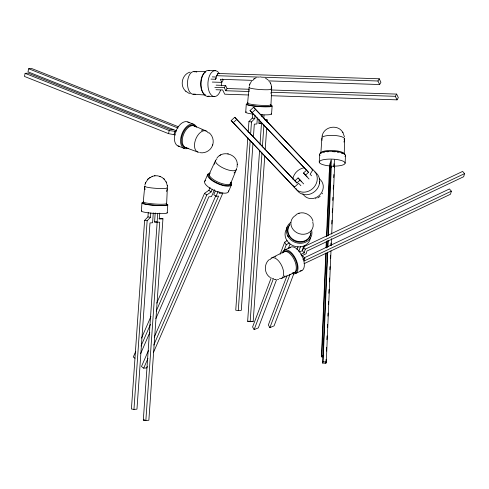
<?xml version="1.0" encoding="UTF-8"?>
<svg xmlns="http://www.w3.org/2000/svg" width="489" height="489" viewBox="0 0 489 489"><rect width="100%" height="100%" fill="white"/><g stroke="black" fill="none" stroke-linecap="round" stroke-linejoin="round"><path stroke-width="0.73" d="M344.262 154.481L344.537 138.845M212.721 144.836C214.139 140.471 212.532 135.361 208.895 132.574M319.244 162.055L319.574 154.261M322.722 356.909L321.432 356.829L325.821 253.039M326.047 247.697L326.304 241.597M326.53 236.254L329.183 173.674L329.971 163.552M321.432 356.829L321.835 355.54L326.163 253.302M326.389 247.966L326.683 241.095M326.872 236.517L330.307 162.562M330.919 160.63L328.07 235.24M331.194 159.738L330.857 167.696L331.346 166.156L334.568 166.358L331.701 234.103M330.998 250.851L326.291 361.988L325.888 363.278L322.661 363.076L327.33 252.74M327.551 247.416L327.844 240.564M322.661 363.076L323.064 361.787L327.703 252.171M327.93 246.847L328.186 240.753M328.412 235.429L331.346 166.156M333.895 166.718L334.024 163.778M334.14 166.449L334.421 159.94M325.888 363.278L326.047 359.47M326.401 351.102L326.56 347.294M326.884 339.684L327.043 335.882M327.398 327.514L327.526 324.47M327.881 316.096L328.009 313.052M328.363 304.684L328.492 301.64M328.846 293.272L329.005 289.464M329.329 281.853L329.488 278.052M329.843 269.677L329.971 266.639M330.326 258.265L330.46 255.221M330.876 245.331L330.974 243.045M331.774 224.023L331.939 220.221M332.257 212.611L332.422 208.803M332.777 200.435L332.905 197.391M333.26 189.023L333.419 185.215M333.742 177.605L333.871 174.561M331.218 245.521L331.511 238.669M345.136 163.155L345.466 155.361M166.584 204.695L167.36 187.813M270.912 105.899L271.688 89.016M319.714 181.523L319.537 183.277M320.833 153.65L321.884 138.045M141.388 211.01L141.951 202.978M148.253 212.532L147.947 216.908L144.61 220.362L131.419 408.993L133.955 409.397L136.963 409.171L149.989 222.941L152.592 222.746L153.283 212.886M133.955 409.397L147.146 220.765L150.478 217.312L150.783 212.935M157.128 222.568L143.314 420.082L145.85 420.485L159.714 222.214L154.573 222.006L155.209 212.904M157.103 222.409L157.739 213.308M159.75 213.082L159.335 219.048L162.947 218.779L148.858 420.259L145.85 420.485M167.232 212.868L167.794 204.842M245.716 112.213L246.279 104.181M247.819 137.537L235.747 310.197L238.284 310.601L241.291 310.374L252.984 143.149M248.192 132.213L248.938 121.565L252.269 118.112L252.581 113.735M238.284 310.601L250.197 140.227M250.619 134.139L251.474 121.969L254.806 118.515L255.007 115.6M253.412 137.067L254.311 124.145L256.921 123.949L257.342 117.886M262.734 123.515L258.895 123.21L259.164 119.42M264.775 155.716L253.18 321.462L250.172 321.689L247.642 321.285L259.592 150.361M260.02 144.286L261.45 123.772M261.908 116.785L262.067 114.512M263.815 118.014L264.029 115.031M250.172 321.689L261.97 153.045M262.391 146.969L263.932 124.933M265.197 149.634L266.737 127.586M267.11 122.262L267.269 119.982L264.738 119.579M271.56 114.071L272.122 106.046M214.647 164.31L214.793 163.063M143.161 203.124L144.744 186.297M247.489 104.328L249.066 87.5M344.329 140.661L343.963 142.048M322.031 136.553L322.141 135.997M237.043 167.409L237.269 164.218M144.915 184.915L145.404 183.167M249.243 86.119L249.732 84.371M172.996 129.408L170.392 129.603L28.136 73.118L25.128 73.344L24.45 76.431L168.54 133.638L175.465 134.927M178.485 126.81L31.669 68.515L28.662 68.741L27.989 71.828L176.608 130.838M168.54 133.638L169.212 130.557L25.128 73.344M174.108 134.383L174.781 131.297L169.212 130.557M167.116 189.543L166.486 191.474M322.159 135.924C323.804 126.504 337.777 123.894 342.655 132.177M299.531 251.976L302.281 250.668L303.321 246.976L462.625 171.425L464.55 173.626L463.682 176.7L306.921 251.046L306.169 253.718L301.45 255.955M300.772 254.5L304.207 252.868L305.246 249.176L464.55 173.626M302.942 256.132L304.867 258.326L304.121 260.998L451.359 191.162L449.434 188.962L304.256 257.819M451.359 191.162L450.497 194.237L304.103 263.669M211.01 79.114L215.588 79.267L216.603 75.697L217.911 73.478L379.244 78.778L380.925 82.317L379.617 84.536L268.351 80.881M217.501 74.909L217.911 73.478M286.756 228.076L287.129 226.975M334.244 167.385L334.568 166.358M282.434 252.483L282.245 253.045A12.958 6.449 64.6 0 1 295.686 258.864A12.958 6.449 64.6 0 1 292.184 273.504M199.842 152.647C205.117 153.705 210.845 150.453 212.556 145.331M212.519 145.447L212.764 144.72M145.471 182.996L148.094 178.98L152.287 176.364M249.8 84.2L251.499 81.205M145.355 183.302L145.526 182.837M249.683 84.505L249.855 84.047M271.199 277.825L252.593 326.982L254.127 329.635L258.326 327.881L276.585 279.647M280.099 254.311L284.684 242.202L287.129 240.57M254.127 329.635L273.54 278.339M284.054 250.557L286.212 244.855L289.274 242.819M288.4 248.436L290.008 244.182M286.964 275.784L268.345 324.971L269.873 327.63L274.078 325.876L293.779 273.822M296.945 249.408L298.027 246.554M269.873 327.63L290.111 274.164M298.748 251.346L300.637 246.358M302.685 250.295L304.574 245.301M230.374 184.274L236.37 169.481M204.702 181.37L207.733 174.402M135.722 351.426L133.289 357.025L134.964 358.254M141.51 338.131L150.948 316.444M156.737 303.156L204.543 193.32L208.864 190.294L210.081 187.507M141.009 346.078L150.447 324.39M156.229 311.096L206.774 194.964L211.101 191.939L212.312 189.151M140.667 353.547L149.799 332.557M155.893 318.565L208.876 196.822L211.486 196.627L214.518 189.659M215.276 191.162L213.76 194.646L215.997 196.291L218.607 196.095L153.76 345.081M148.479 350.43L141.474 366.518L143.711 368.168L146.718 367.942L147.33 366.542M154.261 337.141L215.759 195.851M215.997 196.291L218.118 191.413M219.824 191.963L219.219 193.357L222.825 193.082L153.418 352.557M143.711 368.168L147.971 358.376M228.43 191.792L231.462 184.824M270.741 92.855L270.594 93.173M208.815 174.958L215.557 160.49M322.508 193.149L322.104 193.852M215.588 79.267L216.242 78.154M212.312 82.06L221.792 82.372L223.1 80.153L222.513 78.925M249.347 91.522L225.771 90.746L224.317 87.678L225.618 85.459L216.132 85.147M225.771 90.746L227.073 88.527L225.618 85.459M379.617 84.536L377.936 80.997L379.244 78.778M271.218 95.722L397.031 99.854L395.35 96.315L396.652 94.096L271.181 89.976M397.031 99.854L398.333 97.635L396.652 94.096M308.528 172.342L306.579 170.178L303.467 173.02L305.423 175.178L308.528 172.342L250.032 110.551L253.62 107.274L312.85 169.83L310.118 174.249L311.579 175.789M216.749 158.375C222.324 149.658 237.428 154.096 237.293 164.5M235.001 171.828L234.042 172.941M147.391 179.738L147.855 179.218M284.989 275.833L284.305 276.511M148.094 178.98L148.625 178.485M300.888 185.692L298.626 183.308L294.317 187.238L231.187 120.569L234.775 117.293L296.933 182.935L300.038 180.093L303.663 183.919M233.143 122.733L236.731 119.45L296.933 182.935M251.988 112.715L255.576 109.438L312.85 169.83M294.977 180.777L298.082 177.935L301.713 181.761M319.757 196.56L320.124 196.236M269.5 259.353C263.657 263.773 264.036 273.761 270.356 277.611M253.21 79.475L256.169 77.733M319.378 196.859L318.993 197.14M219.292 155.82L219.769 155.49M253.809 79.016L254.445 78.595M149.481 177.813L150.123 177.391M318.602 197.403L317.783 197.886M296.034 214.537L298.816 213.283M220.258 155.19L220.82 154.885M271.633 257.99L284.781 251.309M284.298 250.191L290.643 247.183M302.85 259.286L304.867 258.326M295.619 273.498L301.964 270.49M281.627 278.339L295.136 272.385M152.379 176.333C156.382 174.903 161.126 176.016 164.084 179.06M152.061 176.443L152.605 176.254M190.135 72.097C182 74.23 179.365 85.893 185.851 91.284M316.022 198.632L315.558 198.772M298.981 213.241C304.8 211.444 311.554 215.246 312.997 221.181M298.657 213.332L299.164 213.186M278.626 279.323L277.459 279.47M194.934 94.169L195.325 94.114M155.037 175.759L154.457 175.826M275.16 256.927L275.869 256.853M269.702 106.7L268.95 106.755M265.105 120.141L267.269 119.982M258.895 123.21L260.851 123.063M158.968 218.479L162.947 218.779M154.573 222.006L156.529 221.859M247.642 321.285L249.145 321.175M143.314 420.082L144.817 419.972M201.382 130.172L202.898 130.202M259.861 76.932L261.04 76.944M193.95 71.596L205.343 71.651M208.43 70.453L215.294 70.679M216.603 75.697L259.219 77.097M261.505 77.176L377.936 80.997M212.312 76.895L216.126 77.024M253.106 80.379L220.337 79.304L221.792 82.372M214.83 87.366L224.317 87.678M227.073 88.527L249.127 89.255M215.997 89.731L222.691 89.945L224.708 94.194L248.345 94.97M271.401 92.244L395.35 96.315M207.397 96.345L214.261 96.571M193.045 94.255L205.172 94.994M329.488 174.72L330.778 174.799M321.835 355.54L323.773 355.662M323.064 361.787L326.291 361.988M274.463 279.292L275.221 279.408M275.496 279.445L274.977 279.384M252.269 118.112L254.806 118.515M248.938 121.565L251.474 121.969M147.947 216.908L150.478 217.312M144.61 220.362L147.146 220.765M251.914 321.267L253.18 321.462M227.746 153.784L228.29 153.888M196.266 71.932L196.78 72.072M341.787 152.745L342.978 153.167M189.995 93.705L189.53 93.546M184.561 147.244L197.593 151.981M159.671 176.309L159.995 176.431M160.154 176.492L160.471 176.608M272.232 278.614L272.74 278.809M187.739 121.932L193.876 124.365M28.662 68.741L177.99 128.032M174.781 131.297L176.144 131.841M178.027 145.96L184.164 148.393M193.473 125.52L206.199 131.003M188.919 93.295L185.722 91.174M265.539 78.161L268.168 80.019M208.864 190.294L211.101 191.939M204.543 193.32L206.774 194.964M164.157 179.139L166.394 182.409L167.317 185.814M163.846 178.815L164.396 179.377M250.032 110.551L277.257 139.261M278.302 140.367L306.579 170.178M303.467 173.02L307.092 176.841M305.423 175.178L309.048 179.005M231.187 120.569L294.317 187.238M253.62 107.274L255.576 109.438M298.082 177.935L300.038 180.093M234.775 117.293L236.731 119.45M303.321 246.976L305.246 249.176M302.281 250.668L304.207 252.868M269.677 81.773L270.979 84.249L271.646 87.018M342.96 132.66L344.427 136.773M342.636 132.14L342.985 132.69M288.272 236.89L287.697 235.894M284.684 242.202L286.212 244.855M270.411 82.977L270.723 83.613M166.083 181.774L166.394 182.409M145.025 189.677L144.732 187.58M249.17 89.97L249.225 90.294M322.019 140.251L321.921 139.463M271.658 87.158L271.719 88.35M167.33 185.954L167.372 186.468M271.621 86.81L271.676 87.342M167.293 185.606L167.354 186.138M320.124 155.331A12.958 3.484 2.4 0 1 332.551 151.327A12.958 3.484 2.4 0 1 344.892 156.321M320.882 153.363A11.718 3.148 2.4 0 1 332.447 150.49A11.718 3.148 2.4 0 1 344.268 154.218M330.185 165.967A12.958 3.484 2.4 0 1 321.383 160.264A12.958 3.484 2.4 0 1 343.168 161.193A12.958 3.484 2.4 0 1 333.871 166.126M322.11 138.619A11.339 3.044 2.4 0 1 333.761 135.422A11.339 3.044 2.4 0 1 344.042 139.762M323.749 152.372A11.742 3.154 2.4 0 1 324.329 152.232M327.025 151.804A11.742 3.154 2.4 0 1 328.559 151.682M332.667 151.657A11.742 3.154 2.4 0 1 335.154 151.841M337.526 152.152A11.742 3.154 2.4 0 1 338.272 152.287M341.481 153.124A11.742 3.154 2.4 0 1 342 153.326M230.472 183.448A11.742 4.065 23.5 0 1 217.868 183.296A11.742 4.065 23.5 0 1 209.463 174.212M236.395 168.357A11.339 3.924 23.5 0 1 223.925 168.375A11.339 3.924 23.5 0 1 216.823 159.469M228.565 190.808A12.958 4.487 23.5 0 1 214.231 190.453A12.958 4.487 23.5 0 1 205.722 180.435M210.099 173.094A12.958 4.487 23.5 0 0 217.807 183.73A12.958 4.487 23.5 0 0 230.839 182.116A11.718 4.059 23.5 0 1 218.455 182.299A11.718 4.059 23.5 0 1 210.05 173.112M186.566 147.568A11.742 6.809 -68.3 0 1 182.58 134.139A11.742 6.809 -68.3 0 1 194.653 126.303M199.029 152.305A11.339 6.577 -68.3 0 1 196.315 137.843A11.339 6.577 -68.3 0 1 208.277 132.99M179.616 146.303A12.958 7.518 -68.3 0 1 175.954 131.046A12.958 7.518 -68.3 0 1 189.102 122.825M188.259 148.246A12.958 7.518 -68.3 0 1 182.03 133.607A12.958 7.518 -68.3 0 1 196.602 127.226M187.153 147.916A11.718 6.797 -68.3 0 1 183.681 134.09A11.718 6.797 -68.3 0 1 195.716 126.84M319.201 178.785A11.339 10.196 -43.5 0 1 319.323 195.423A11.339 10.196 -43.5 0 1 302.844 193.73M270.71 105.661A11.742 1.326 4 0 1 259.304 106.455A11.742 1.326 4 0 1 247.654 104.096M271.077 88.582A11.339 1.284 4 0 1 260.478 89.554A11.339 1.284 4 0 1 249.616 87.121M271.132 113.631A12.958 1.467 4 0 1 261.047 114.756M252.954 114.071A12.958 1.467 4 0 1 246.34 111.84M270.704 105.239A12.958 1.467 4 0 1 259.152 106.584A12.958 1.467 4 0 1 247.74 103.644M270.692 104.414A11.718 1.326 4 0 1 258.852 105.208A11.718 1.326 4 0 1 248.094 102.757M209.145 96.027A12.958 6.864 -88.1 0 1 201.04 83.662A12.958 6.864 -88.1 0 1 209.469 70.66M205.172 94.756A11.718 6.204 -88.1 0 1 200.679 83.301A11.718 6.204 -88.1 0 1 205.771 71.95M220.551 90.178A12.958 6.864 -88.1 0 1 210.771 94.469A12.958 6.864 -88.1 0 1 209.396 76.04A12.958 6.864 -88.1 0 1 219.304 73.497M221.639 82.176A12.958 6.864 -88.1 0 1 221.493 85.862M194.329 94.065A11.339 6.009 -88.1 0 1 187.501 82.574A11.339 6.009 -88.1 0 1 195.215 71.926M282.893 252.587A11.718 5.831 64.6 0 1 294.476 260.234A11.718 5.831 64.6 0 1 292.129 273.131M289.555 248.082A12.958 6.449 64.6 0 1 302.226 256.273A12.958 6.449 64.6 0 1 300.124 270.857M270.24 259.525A11.339 5.642 64.6 0 1 281.64 265.558A11.339 5.642 64.6 0 1 279.519 278.632M283.846 252.098A11.742 5.844 64.6 0 1 295.497 259.903A11.742 5.844 64.6 0 1 292.954 272.685M166.376 204.035A12.958 1.467 4 0 1 154.53 205.356A12.958 1.467 4 0 1 143.699 202.403M166.37 203.21A11.718 1.326 4 0 1 155.123 204.047A11.718 1.326 4 0 1 143.485 201.664M167.012 212.544A12.958 1.467 4 0 1 154.426 213.418A12.958 1.467 4 0 1 141.572 210.808M166.987 187.476A11.339 1.284 4 0 1 156.156 188.344A11.339 1.284 4 0 1 145.068 185.991M166.382 204.457A11.742 1.326 4 0 1 154.561 205.221A11.742 1.326 4 0 1 143.497 202.807M310.729 233.363A11.742 10.324 20.7 0 1 295.136 241.224A11.742 10.324 20.7 0 1 289.916 224.732M312.777 222.128A11.339 9.969 20.7 0 1 306.206 233.858A11.339 9.969 20.7 0 1 292.116 228.015A11.339 9.969 20.7 0 1 296.01 215.172M310.46 237.954A12.958 11.394 20.7 0 1 293.785 245.985A12.958 11.394 20.7 0 1 286.609 228.925M310.295 233.84A12.958 11.394 20.7 0 1 310.46 234.665M311.719 230.472A12.958 11.394 20.7 0 1 303.767 242.868A12.958 11.394 20.7 0 1 288.229 236.823A12.958 11.394 20.7 0 1 290.821 222.336M310.931 231.859A11.718 10.3 20.7 0 1 296.132 240.961A11.718 10.3 20.7 0 1 289.806 224.61M314.837 171.957A12.958 11.65 -43.5 0 1 314.953 191.309A12.958 11.65 -43.5 0 1 295.992 188.448M311.896 169.078A12.958 11.65 -43.5 0 1 312.746 188.54A12.958 11.65 -43.5 0 1 293.541 185.851M292.746 179.09A12.958 11.65 -43.5 0 1 304.396 167.745"/></g></svg>
